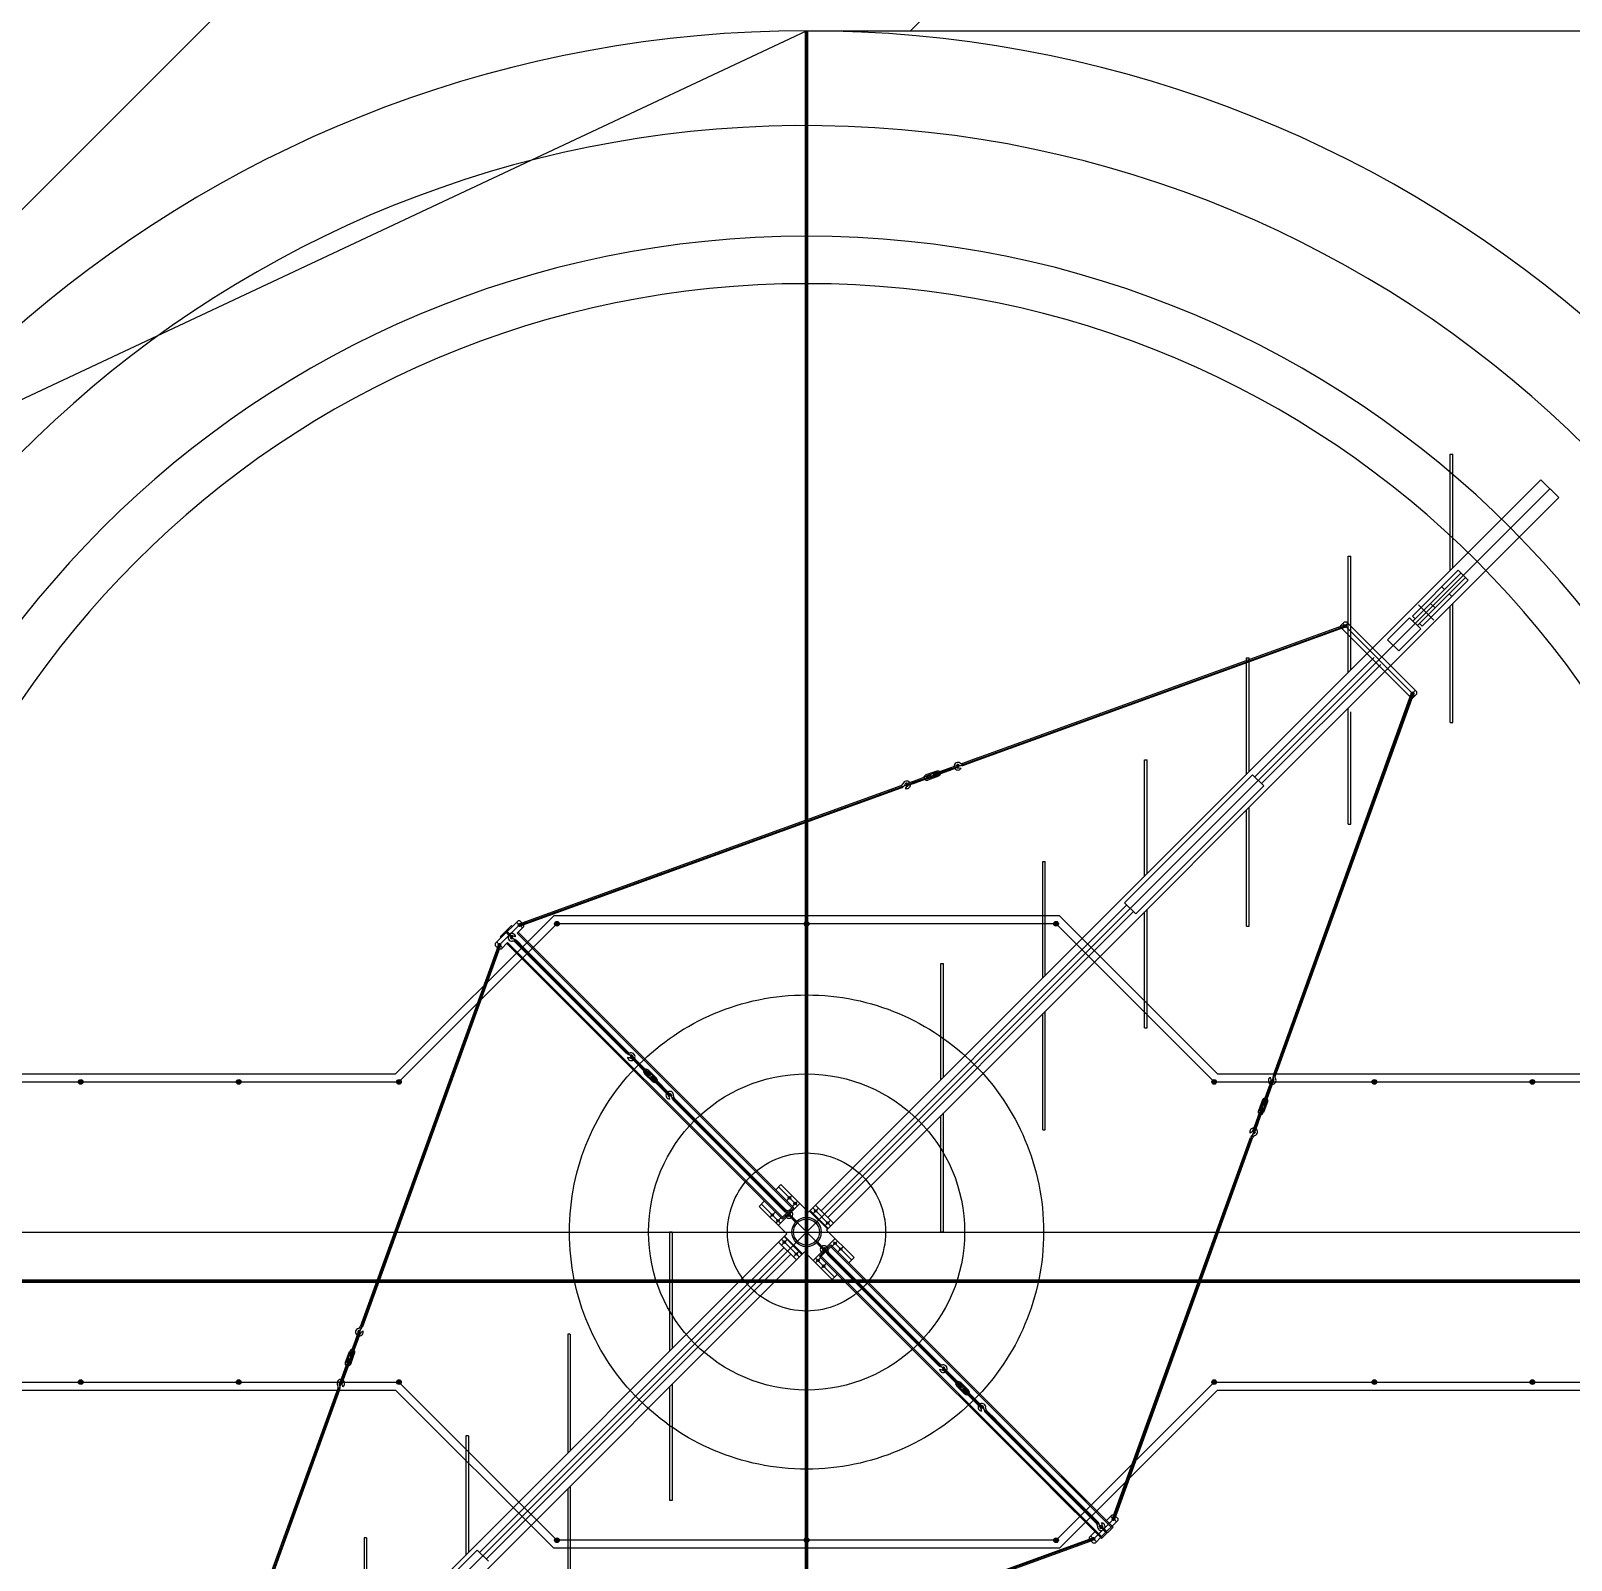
# Model space of a CAD drawing. Extents: x 93518 to 937116, y -359949 to 58022.
# Drawn here: x 691755.8 to 691996.7, y -114760.7 to -114521.6 of the extents above; entities that cross this region are included whole.
import ezdxf

# ---------------------------------------------------------------- set-up
doc = ezdxf.new("R2010")
doc.units = 0
doc.header["$LTSCALE"] = 1000
doc.header["$MEASUREMENT"] = 0
doc.linetypes.add('CENTER', pattern=[50.8, 31.75, -6.35, 6.35, -6.35])
doc.linetypes.add('DASHED', pattern=[0.75, 0.5, -0.25])
doc.layers.get('0').update_dxf_attribs({"color": 8, "linetype": 'CONTINUOUS'})
doc.layers.add('Z-本期建构筑物', color=8, linetype='CONTINUOUS')
doc.styles.add('HZ', font='geditxt.shx', dxfattribs={"width": 0.8, "bigfont": 'dxt.shx'})

# ---------------------------------------------------------------- blocks, each defined once
blk = doc.blocks.new('wq')
h = blk.add_hatch(color=8)
h.paths.add_polyline_path([(3761.9888, 1749.1232), (3761.9888, 1749.1306), (3761.9814, 1749.1306, 0.414214)], flags=17)
h.paths.add_polyline_path([(3761.9958, 1749.1332, 0.000715), (3761.9824, 1749.1344, 0.135536), (3761.9814, 1749.1306), (3761.9888, 1749.1306), (3761.9888, 1749.1232, 0.523808)])
h.paths.add_polyline_path([(3761.9958, 1749.1332, 0.312502), (3761.9888, 1749.138, 0.263864), (3761.9824, 1749.1344, -0.000715)])
h = blk.add_hatch(color=8)
h.paths.add_polyline_path([(3762.7785, 1749.1232), (3762.7785, 1749.1306), (3762.771, 1749.1306, 0.414214)], flags=17)
h.paths.add_polyline_path([(3762.7854, 1749.1332, 0.000715), (3762.7721, 1749.1344, 0.135536), (3762.771, 1749.1306), (3762.7785, 1749.1306), (3762.7785, 1749.1232, 0.523808)])
h.paths.add_polyline_path([(3762.7854, 1749.1332, 0.312502), (3762.7785, 1749.138, 0.263864), (3762.7721, 1749.1344, -0.000715)])
h = blk.add_hatch(color=8)
h.paths.add_polyline_path([(3763.5681, 1749.1232), (3763.5681, 1749.1306), (3763.5607, 1749.1306, 0.414214)], flags=17)
h.paths.add_polyline_path([(3763.575, 1749.1332, 0.000715), (3763.5617, 1749.1344, 0.135536), (3763.5607, 1749.1306), (3763.5681, 1749.1306), (3763.5681, 1749.1232, 0.523808)])
h.paths.add_polyline_path([(3763.575, 1749.1332, 0.312502), (3763.5681, 1749.138, 0.263864), (3763.5617, 1749.1344, -0.000715)])
h = blk.add_hatch(color=8)
h.paths.add_polyline_path([(3760.482, 1748.638), (3760.482, 1748.6306), (3760.4746, 1748.6306, -0.414214)], flags=17)
h.paths.add_polyline_path([(3760.4889, 1748.628, -0.000715), (3760.4756, 1748.6268, -0.135536), (3760.4746, 1748.6306), (3760.482, 1748.6306), (3760.482, 1748.638, -0.523808)])
h.paths.add_polyline_path([(3760.4889, 1748.628, -0.312502), (3760.482, 1748.6232, -0.263864), (3760.4756, 1748.6268, 0.000715)])
h = blk.add_hatch(color=8)
h.paths.add_polyline_path([(3760.482, 1748.638), (3760.482, 1748.6306), (3760.4746, 1748.6306, -0.414214)], flags=17)
h.paths.add_polyline_path([(3760.4889, 1748.628, -0.000715), (3760.4756, 1748.6268, -0.135536), (3760.4746, 1748.6306), (3760.482, 1748.6306), (3760.482, 1748.638, -0.523808)])
h.paths.add_polyline_path([(3760.4889, 1748.628, -0.312502), (3760.482, 1748.6232, -0.263864), (3760.4756, 1748.6268, 0.000715)])
h = blk.add_hatch(color=8)
h.paths.add_polyline_path([(3760.982, 1748.638), (3760.982, 1748.6306), (3760.9746, 1748.6306, -0.414214)], flags=17)
h.paths.add_polyline_path([(3760.9889, 1748.628, -0.000715), (3760.9756, 1748.6268, -0.135536), (3760.9746, 1748.6306), (3760.982, 1748.6306), (3760.982, 1748.638, -0.523808)])
h.paths.add_polyline_path([(3760.9889, 1748.628, -0.312502), (3760.982, 1748.6232, -0.263864), (3760.9756, 1748.6268, 0.000715)])
h = blk.add_hatch(color=8)
h.paths.add_polyline_path([(3761.4888, 1748.6232), (3761.4888, 1748.6306), (3761.4814, 1748.6306, 0.414214)], flags=17)
h.paths.add_polyline_path([(3761.4958, 1748.6332, 0.000715), (3761.4824, 1748.6344, 0.135536), (3761.4814, 1748.6306), (3761.4888, 1748.6306), (3761.4888, 1748.6232, 0.523808)])
h.paths.add_polyline_path([(3761.4958, 1748.6332, 0.312502), (3761.4888, 1748.638, 0.263864), (3761.4824, 1748.6344, -0.000715)])
h = blk.add_hatch(color=8)
h.paths.add_polyline_path([(3764.0681, 1748.6232), (3764.0681, 1748.6306), (3764.0755, 1748.6306, -0.414214)], flags=17)
h.paths.add_polyline_path([(3764.0612, 1748.6332, -0.000715), (3764.0745, 1748.6344, -0.135536), (3764.0755, 1748.6306), (3764.0681, 1748.6306), (3764.0681, 1748.6232, -0.523808)])
h.paths.add_polyline_path([(3764.0612, 1748.6332, -0.312502), (3764.0681, 1748.638, -0.263864), (3764.0745, 1748.6344, 0.000715)])
h = blk.add_hatch(color=8)
h.paths.add_polyline_path([(3764.5749, 1748.638), (3764.5749, 1748.6306), (3764.5823, 1748.6306, 0.414214)], flags=17)
h.paths.add_polyline_path([(3764.568, 1748.628, 0.000715), (3764.5813, 1748.6268, 0.135536), (3764.5823, 1748.6306), (3764.5749, 1748.6306), (3764.5749, 1748.638, 0.523808)])
h.paths.add_polyline_path([(3764.568, 1748.628, 0.312502), (3764.5749, 1748.6232, 0.263864), (3764.5813, 1748.6268, -0.000715)])
h = blk.add_hatch(color=8)
h.paths.add_polyline_path([(3765.0749, 1748.638), (3765.0749, 1748.6306), (3765.0823, 1748.6306, 0.414214)], flags=17)
h.paths.add_polyline_path([(3765.068, 1748.628, 0.000715), (3765.0813, 1748.6268, 0.135536), (3765.0823, 1748.6306), (3765.0749, 1748.6306), (3765.0749, 1748.638, 0.523808)])
h.paths.add_polyline_path([(3765.068, 1748.628, 0.312502), (3765.0749, 1748.6232, 0.263864), (3765.0813, 1748.6268, -0.000715)])
h = blk.add_hatch(color=8)
h.paths.add_polyline_path([(3765.0749, 1748.638), (3765.0749, 1748.6306), (3765.0823, 1748.6306, 0.414214)], flags=17)
h.paths.add_polyline_path([(3765.068, 1748.628, 0.000715), (3765.0813, 1748.6268, 0.135536), (3765.0823, 1748.6306), (3765.0749, 1748.6306), (3765.0749, 1748.638, 0.523808)])
h.paths.add_polyline_path([(3765.068, 1748.628, 0.312502), (3765.0749, 1748.6232, 0.263864), (3765.0813, 1748.6268, -0.000715)])
h = blk.add_hatch(color=8)
h.paths.add_polyline_path([(3760.482, 1747.688), (3760.482, 1747.6806), (3760.4746, 1747.6806, -0.414214)], flags=17)
h.paths.add_polyline_path([(3760.4889, 1747.678, -0.000715), (3760.4756, 1747.6768, -0.135536), (3760.4746, 1747.6806), (3760.482, 1747.6806), (3760.482, 1747.688, -0.523808)])
h.paths.add_polyline_path([(3760.4889, 1747.678, -0.312502), (3760.482, 1747.6732, -0.263864), (3760.4756, 1747.6768, 0.000715)])
h = blk.add_hatch(color=8)
h.paths.add_polyline_path([(3760.482, 1747.688), (3760.482, 1747.6806), (3760.4746, 1747.6806, -0.414214)], flags=17)
h.paths.add_polyline_path([(3760.4889, 1747.678, -0.000715), (3760.4756, 1747.6768, -0.135536), (3760.4746, 1747.6806), (3760.482, 1747.6806), (3760.482, 1747.688, -0.523808)])
h.paths.add_polyline_path([(3760.4889, 1747.678, -0.312502), (3760.482, 1747.6732, -0.263864), (3760.4756, 1747.6768, 0.000715)])
h = blk.add_hatch(color=8)
h.paths.add_polyline_path([(3760.982, 1747.688), (3760.982, 1747.6806), (3760.9746, 1747.6806, -0.414214)], flags=17)
h.paths.add_polyline_path([(3760.9889, 1747.678, -0.000715), (3760.9756, 1747.6768, -0.135536), (3760.9746, 1747.6806), (3760.982, 1747.6806), (3760.982, 1747.688, -0.523808)])
h.paths.add_polyline_path([(3760.9889, 1747.678, -0.312502), (3760.982, 1747.6732, -0.263864), (3760.9756, 1747.6768, 0.000715)])
h = blk.add_hatch(color=8)
h.paths.add_polyline_path([(3761.4888, 1747.688), (3761.4888, 1747.6806), (3761.4814, 1747.6806, -0.414214)], flags=17)
h.paths.add_polyline_path([(3761.4958, 1747.678, -0.000715), (3761.4824, 1747.6768, -0.135536), (3761.4814, 1747.6806), (3761.4888, 1747.6806), (3761.4888, 1747.688, -0.523808)])
h.paths.add_polyline_path([(3761.4958, 1747.678, -0.312502), (3761.4888, 1747.6732, -0.263864), (3761.4824, 1747.6768, 0.000715)])
h = blk.add_hatch(color=8)
h.paths.add_polyline_path([(3764.0681, 1747.688), (3764.0681, 1747.6806), (3764.0755, 1747.6806, 0.414214)], flags=17)
h.paths.add_polyline_path([(3764.0612, 1747.678, 0.000715), (3764.0745, 1747.6768, 0.135536), (3764.0755, 1747.6806), (3764.0681, 1747.6806), (3764.0681, 1747.688, 0.523808)])
h.paths.add_polyline_path([(3764.0612, 1747.678, 0.312502), (3764.0681, 1747.6732, 0.263864), (3764.0745, 1747.6768, -0.000715)])
h = blk.add_hatch(color=8)
h.paths.add_polyline_path([(3764.5749, 1747.688), (3764.5749, 1747.6806), (3764.5823, 1747.6806, 0.414214)], flags=17)
h.paths.add_polyline_path([(3764.568, 1747.678, 0.000715), (3764.5813, 1747.6768, 0.135536), (3764.5823, 1747.6806), (3764.5749, 1747.6806), (3764.5749, 1747.688, 0.523808)])
h.paths.add_polyline_path([(3764.568, 1747.678, 0.312502), (3764.5749, 1747.6732, 0.263864), (3764.5813, 1747.6768, -0.000715)])
h = blk.add_hatch(color=8)
h.paths.add_polyline_path([(3765.0749, 1747.688), (3765.0749, 1747.6806), (3765.0823, 1747.6806, 0.414214)], flags=17)
h.paths.add_polyline_path([(3765.068, 1747.678, 0.000715), (3765.0813, 1747.6768, 0.135536), (3765.0823, 1747.6806), (3765.0749, 1747.6806), (3765.0749, 1747.688, 0.523808)])
h.paths.add_polyline_path([(3765.068, 1747.678, 0.312502), (3765.0749, 1747.6732, 0.263864), (3765.0813, 1747.6768, -0.000715)])
h = blk.add_hatch(color=8)
h.paths.add_polyline_path([(3765.0749, 1747.688), (3765.0749, 1747.6806), (3765.0823, 1747.6806, 0.414214)], flags=17)
h.paths.add_polyline_path([(3765.068, 1747.678, 0.000715), (3765.0813, 1747.6768, 0.135536), (3765.0823, 1747.6806), (3765.0749, 1747.6806), (3765.0749, 1747.688, 0.523808)])
h.paths.add_polyline_path([(3765.068, 1747.678, 0.312502), (3765.0749, 1747.6732, 0.263864), (3765.0813, 1747.6768, -0.000715)])
h = blk.add_hatch(color=8)
h.paths.add_polyline_path([(3761.9888, 1747.1732), (3761.9888, 1747.1806), (3761.9814, 1747.1806, 0.414214)], flags=17)
h.paths.add_polyline_path([(3761.9958, 1747.1832, 0.000715), (3761.9824, 1747.1844, 0.135536), (3761.9814, 1747.1806), (3761.9888, 1747.1806), (3761.9888, 1747.1732, 0.523808)])
h.paths.add_polyline_path([(3761.9958, 1747.1832, 0.312502), (3761.9888, 1747.188, 0.263864), (3761.9824, 1747.1844, -0.000715)])
h = blk.add_hatch(color=8)
h.paths.add_polyline_path([(3762.7785, 1747.1732), (3762.7785, 1747.1806), (3762.771, 1747.1806, 0.414214)], flags=17)
h.paths.add_polyline_path([(3762.7854, 1747.1832, 0.000715), (3762.7721, 1747.1844, 0.135536), (3762.771, 1747.1806), (3762.7785, 1747.1806), (3762.7785, 1747.1732, 0.523808)])
h.paths.add_polyline_path([(3762.7854, 1747.1832, 0.312502), (3762.7785, 1747.188, 0.263864), (3762.7721, 1747.1844, -0.000715)])
h = blk.add_hatch(color=8)
h.paths.add_polyline_path([(3763.5681, 1747.1732), (3763.5681, 1747.1806), (3763.5607, 1747.1806, 0.414214)], flags=17)
h.paths.add_polyline_path([(3763.575, 1747.1832, 0.000715), (3763.5617, 1747.1844, 0.135536), (3763.5607, 1747.1806), (3763.5681, 1747.1806), (3763.5681, 1747.1732, 0.523808)])
h.paths.add_polyline_path([(3763.575, 1747.1832, 0.312502), (3763.5681, 1747.188, 0.263864), (3763.5617, 1747.1844, -0.000715)])
at = {"color": 8}
for p, q in [((3763.1069, 1751.9556), (3770.7785, 1759.6271)), ((3759.4063, 1750.5), (3765.5422, 1756.636)), ((3759.68, 1750.5), (3762.7785, 1751.9556)), ((3762.7785, 1751.9556), (3770.7785, 1751.9556)), ((3764.8147, 1750.6161), (3764.8227, 1750.6161)), ((3764.8147, 1750.2484), (3764.8147, 1750.6161)), ((3764.8227, 1750.2564), (3764.8227, 1750.6161)), ((3762.7847, 1748.2184), (3765.1015, 1750.5353)), ((3765.1581, 1750.4787), (3765.1015, 1750.5353)), ((3765.1015, 1750.5353), (3765.1581, 1750.4787)), ((3762.8413, 1748.1619), (3765.1581, 1750.4787)), ((3764.4925, 1749.9262), (3764.4925, 1750.2939)), ((3764.4925, 1750.2939), (3764.5005, 1750.2939)), ((3764.5005, 1749.9342), (3764.5005, 1750.2939)), ((3764.8405, 1750.2488), (3764.6951, 1750.1034)), ((3764.849, 1750.2403), (3764.6968, 1750.0881)), ((3764.8631, 1750.2262), (3764.7109, 1750.074)), ((3764.8716, 1750.2177), (3764.7262, 1750.0722)), ((3764.8405, 1750.2488), (3764.8716, 1750.2177)), ((3764.7888, 1750.1971), (3764.7973, 1750.1886)), ((3764.8199, 1750.166), (3764.8115, 1750.1745)), ((3764.7146, 1750.1393), (3764.7627, 1750.0913)), ((3764.7529, 1750.1442), (3764.767, 1750.1301)), ((3764.8147, 1749.7676), (3764.8147, 1750.1353)), ((3764.8227, 1749.7676), (3764.8227, 1750.1433)), ((3764.4626, 1750.0689), (3763.2721, 1749.638)), ((3764.4812, 1750.0758), (3764.4626, 1750.0689)), ((3764.4626, 1750.0689), (3764.4647, 1750.0625)), ((3764.4835, 1750.0694), (3764.4647, 1750.0625)), ((3764.4688, 1750.0741), (3764.4808, 1750.0861)), ((3764.4688, 1750.0681), (3764.4688, 1750.0741)), ((3764.4688, 1750.0681), (3764.4898, 1750.0471)), ((3764.4808, 1750.0861), (3764.4868, 1750.0861)), ((3764.4868, 1750.0861), (3764.5078, 1750.0651)), ((3764.5078, 1750.0651), (3764.6879, 1749.885)), ((3764.6862, 1750.0987), (3764.6167, 1750.0292)), ((3764.6862, 1750.0987), (3764.7215, 1750.0634)), ((3764.6951, 1750.1034), (3764.7036, 1750.0949)), ((3764.7177, 1750.0807), (3764.7262, 1750.0722)), ((3764.4647, 1750.0625), (3763.2771, 1749.6325)), ((3764.4897, 1750.047), (3764.6698, 1749.8669)), ((3764.6167, 1750.0292), (3764.652, 1749.9938)), ((3764.7215, 1750.0634), (3764.652, 1749.9938)), ((3764.1703, 1749.9717), (3764.1783, 1749.9717)), ((3764.1703, 1749.604), (3764.1703, 1749.9717)), ((3764.1783, 1749.612), (3764.1783, 1749.9717)), ((3764.5743, 1749.9727), (3764.1969, 1749.5953)), ((3764.5721, 1750.0007), (3764.5691, 1750.0037)), ((3764.5935, 1749.9794), (3764.5725, 1750.0004)), ((3764.5955, 1749.9514), (3764.2181, 1749.5741)), ((3764.7089, 1749.864), (3764.6879, 1749.885)), ((3764.6853, 1749.8419), (3764.2554, 1748.6542)), ((3764.6919, 1749.8397), (3764.2712, 1748.678)), ((3764.6909, 1749.8459), (3764.6699, 1749.867)), ((3764.6922, 1749.8606), (3764.6852, 1749.8419)), ((3764.6919, 1749.8397), (3764.6853, 1749.8419)), ((3764.6909, 1749.8459), (3764.6969, 1749.8459)), ((3764.6986, 1749.8583), (3764.6919, 1749.8397)), ((3764.6969, 1749.8459), (3764.7089, 1749.8579)), ((3764.7089, 1749.8579), (3764.7089, 1749.864)), ((3764.4925, 1749.4454), (3764.4925, 1749.8131)), ((3764.5005, 1749.4454), (3764.5005, 1749.8015)), ((3764.8147, 1749.7676), (3764.8227, 1749.7676)), ((3763.2545, 1749.6316), (3763.199, 1749.6115)), ((3763.2568, 1749.6252), (3763.2013, 1749.6051)), ((3763.2567, 1749.6252), (3763.2545, 1749.6316)), ((3763.2612, 1749.6307), (3763.2612, 1749.6307)), ((3763.3008, 1749.6484), (3763.2721, 1749.638)), ((3763.3233, 1749.6493), (3763.2771, 1749.6325)), ((3763.3031, 1749.642), (3763.2771, 1749.6325)), ((3763.3204, 1749.6555), (3763.3008, 1749.6484)), ((3763.8481, 1749.2818), (3763.8481, 1749.6495)), ((3763.8481, 1749.6495), (3763.8561, 1749.6495)), ((3763.8561, 1749.2898), (3763.8561, 1749.6495)), ((3763.0957, 1749.5741), (3763.12, 1749.5829)), ((3763.098, 1749.5677), (3763.1224, 1749.5765)), ((3763.1144, 1749.5809), (3763.1511, 1749.5942)), ((3763.1167, 1749.5745), (3763.1144, 1749.5809)), ((3763.1167, 1749.5745), (3763.1534, 1749.5878)), ((3763.1502, 1749.5966), (3763.1561, 1749.6014)), ((3763.1502, 1749.5966), (3763.1561, 1749.6014)), ((3763.1543, 1749.5854), (3763.1502, 1749.5966)), ((3763.1543, 1749.5854), (3763.1502, 1749.5966)), ((3763.1509, 1749.5951), (3763.1578, 1749.5973)), ((3763.1534, 1749.5878), (3763.1602, 1749.5902)), ((3763.1543, 1749.5854), (3763.1619, 1749.5854)), ((3763.1543, 1749.5854), (3763.1619, 1749.5854)), ((3763.1906, 1749.6139), (3763.1561, 1749.6014)), ((3763.1918, 1749.6105), (3763.1573, 1749.598)), ((3763.1607, 1749.5888), (3763.1573, 1749.598)), ((3763.1607, 1749.5888), (3763.1573, 1749.598)), ((3763.1578, 1749.5966), (3763.1695, 1749.6008)), ((3763.1602, 1749.5902), (3763.1718, 1749.5944)), ((3763.1951, 1749.6013), (3763.1607, 1749.5888)), ((3763.1963, 1749.5979), (3763.1619, 1749.5854)), ((3763.1706, 1749.6005), (3763.1695, 1749.6011)), ((3763.1718, 1749.5944), (3763.1695, 1749.6008)), ((3763.1723, 1749.5955), (3763.1706, 1749.6003)), ((3763.1718, 1749.5944), (3763.1723, 1749.5955)), ((3763.1801, 1749.6038), (3763.1807, 1749.6049)), ((3763.1819, 1749.599), (3763.1801, 1749.6038)), ((3763.1923, 1749.6091), (3763.1807, 1749.6049)), ((3763.183, 1749.5985), (3763.1807, 1749.6049)), ((3763.1809, 1749.6043), (3763.236, 1749.6242)), ((3763.183, 1749.5985), (3763.1819, 1749.599)), ((3763.1828, 1749.5991), (3763.2378, 1749.619)), ((3763.1946, 1749.6027), (3763.183, 1749.5985)), ((3763.1982, 1749.6139), (3763.1906, 1749.6139)), ((3763.1951, 1749.6013), (3763.1918, 1749.6105)), ((3763.1994, 1749.6107), (3763.1926, 1749.6085)), ((3763.2013, 1749.6051), (3763.1946, 1749.6027)), ((3763.2022, 1749.6027), (3763.1963, 1749.5979)), ((3763.2022, 1749.6027), (3763.1982, 1749.6139)), ((3763.2378, 1749.619), (3763.236, 1749.6242)), ((3764.1898, 1749.6023), (3763.7848, 1749.1973)), ((3764.2252, 1749.567), (3764.1898, 1749.6023)), ((3761.8786, 1749.1335), (3763.0781, 1749.5677)), ((3761.8901, 1749.1305), (3763.0777, 1749.5604)), ((3763.0377, 1749.5531), (3763.0781, 1749.5677)), ((3763.0399, 1749.5467), (3763.0777, 1749.5604)), ((3763.09, 1749.5721), (3763.09, 1749.5721)), ((3763.0957, 1749.5741), (3763.098, 1749.5677)), ((3764.2252, 1749.567), (3763.8201, 1749.162)), ((3764.1703, 1749.1232), (3764.1703, 1749.4909)), ((3764.1783, 1749.1232), (3764.1783, 1749.4989)), ((3764.4925, 1749.4454), (3764.5005, 1749.4454)), ((3763.5259, 1748.9596), (3763.5259, 1749.3273)), ((3763.5259, 1749.3273), (3763.5339, 1749.3273)), ((3763.5339, 1748.9676), (3763.5339, 1749.3273)), ((3763.7919, 1749.1902), (3762.8246, 1748.223)), ((3763.8201, 1749.162), (3763.7848, 1749.1973)), ((3761.9785, 1749.1556), (3761.4785, 1748.6556)), ((3761.8658, 1749.1403), (3761.8148, 1749.0893)), ((3761.8718, 1749.1403), (3761.8658, 1749.1403)), ((3761.8839, 1749.1283), (3761.8718, 1749.1403)), ((3763.5785, 1749.1556), (3761.9785, 1749.1556)), ((3763.8131, 1749.169), (3762.8458, 1748.2018)), ((3763.5785, 1749.1556), (3764.0785, 1748.6556)), ((3763.8481, 1748.801), (3763.8481, 1749.1687)), ((3763.8561, 1748.801), (3763.8561, 1749.1767)), ((3761.9888, 1749.1306), (3761.4888, 1748.6306)), ((3761.8148, 1749.0893), (3761.7938, 1749.0682)), ((3761.8448, 1749.1253), (3761.8088, 1749.0893)), ((3761.8448, 1749.1253), (3761.8088, 1749.0893)), ((3761.8118, 1749.0862), (3761.8088, 1749.0893)), ((3761.8313, 1749.1058), (3761.8283, 1749.1028)), ((3761.8283, 1749.1028), (3761.8463, 1749.0847)), ((3761.8313, 1749.1058), (3761.8493, 1749.0878)), ((3761.8343, 1749.1028), (3761.8313, 1749.0998)), ((3761.8463, 1749.0908), (3761.8433, 1749.0878)), ((3761.8478, 1749.1223), (3761.8448, 1749.1253)), ((3761.8839, 1749.1223), (3761.8628, 1749.1013)), ((3762.7319, 1748.2322), (3761.8628, 1749.1013)), ((3762.7349, 1748.2352), (3761.8658, 1749.1043)), ((3761.8692, 1749.13), (3761.8786, 1749.1335)), ((3761.889, 1749.1336), (3761.8703, 1749.1268)), ((3761.8715, 1749.1236), (3761.8901, 1749.1305)), ((3761.8839, 1749.1223), (3761.8839, 1749.1283)), ((3761.8901, 1749.1305), (3761.8879, 1749.1368)), ((3763.5681, 1749.1306), (3761.9888, 1749.1306)), ((3763.5681, 1749.1306), (3764.0681, 1748.6306)), ((3764.1703, 1749.1232), (3764.1783, 1749.1232)), ((3761.7973, 1749.0462), (3761.3663, 1747.856)), ((3761.8037, 1749.0439), (3761.3734, 1747.8557)), ((3761.7938, 1749.0682), (3761.7938, 1749.0622)), ((3761.8058, 1749.0502), (3761.7938, 1749.0622)), ((3761.8041, 1749.0649), (3761.7973, 1749.0462)), ((3761.8037, 1749.0439), (3761.7973, 1749.0462)), ((3761.8105, 1749.0626), (3761.8037, 1749.0439)), ((3761.8118, 1749.0502), (3761.8058, 1749.0502)), ((3761.8328, 1749.0712), (3761.8118, 1749.0502)), ((3762.6989, 1748.1992), (3761.8298, 1749.0682)), ((3762.7019, 1748.2022), (3761.8328, 1749.0712)), ((3761.8493, 1749.0878), (3761.8463, 1749.0847)), ((3761.8556, 1749.0737), (3761.8782, 1749.0511)), ((3761.8624, 1749.0765), (3761.883, 1749.0559)), ((3761.8782, 1749.0511), (3762.2074, 1748.7218)), ((3761.883, 1749.0559), (3762.2142, 1748.7246)), ((3763.2037, 1748.6374), (3763.2037, 1749.0051)), ((3763.2037, 1749.0051), (3763.2117, 1749.0051)), ((3763.2117, 1748.6454), (3763.2117, 1749.0051)), ((3763.5259, 1748.4788), (3763.5259, 1748.8465)), ((3763.5339, 1748.4788), (3763.5339, 1748.8545)), ((3763.8481, 1748.801), (3763.8561, 1748.801)), ((3762.179, 1748.7503), (3762.2074, 1748.7218)), ((3762.2275, 1748.7114), (3762.2226, 1748.7067)), ((3762.2227, 1748.7066), (3762.241, 1748.6883)), ((3762.2275, 1748.7114), (3762.2458, 1748.6931)), ((3758.9785, 1748.6556), (3761.4785, 1748.6556)), ((3762.2368, 1748.6925), (3762.2416, 1748.6973)), ((3762.2368, 1748.6925), (3762.2644, 1748.6649)), ((3762.2416, 1748.6973), (3762.2742, 1748.6646)), ((3762.2626, 1748.6631), (3762.271, 1748.6715)), ((3762.2626, 1748.6631), (3762.271, 1748.6715)), ((3762.2626, 1748.6631), (3762.2658, 1748.6562)), ((3762.2626, 1748.6631), (3762.2658, 1748.6562)), ((3762.2644, 1748.6649), (3762.2694, 1748.6598)), ((3762.2917, 1748.6303), (3762.2658, 1748.6562)), ((3762.2684, 1748.6588), (3762.2753, 1748.6657)), ((3762.2684, 1748.6588), (3762.2753, 1748.6657)), ((3762.2943, 1748.6329), (3762.2684, 1748.6588)), ((3762.2694, 1748.6598), (3762.2782, 1748.6511)), ((3762.271, 1748.6715), (3762.2778, 1748.6683)), ((3762.271, 1748.6715), (3762.2778, 1748.6683)), ((3762.2742, 1748.6646), (3762.283, 1748.6559)), ((3762.3012, 1748.6398), (3762.2753, 1748.6657)), ((3762.3037, 1748.6423), (3762.2778, 1748.6683)), ((3762.2782, 1748.6511), (3762.283, 1748.6559)), ((3762.2782, 1748.6511), (3762.2794, 1748.6511)), ((3762.2794, 1748.6511), (3762.283, 1748.6547)), ((3762.283, 1748.6547), (3762.283, 1748.6559)), ((3764.0785, 1748.6556), (3767.3785, 1748.6556)), ((3764.2648, 1748.6803), (3764.2554, 1748.6542)), ((3764.2712, 1748.678), (3764.2608, 1748.6492)), ((3758.996, 1748.6306), (3761.4888, 1748.6306)), ((3762.2866, 1748.6439), (3762.2902, 1748.6475)), ((3762.2866, 1748.6427), (3762.2914, 1748.6475)), ((3762.2866, 1748.6427), (3762.2866, 1748.6439)), ((3762.2953, 1748.6339), (3762.2866, 1748.6427)), ((3762.287, 1748.6431), (3762.3284, 1748.6018)), ((3762.2902, 1748.6475), (3762.2914, 1748.6475)), ((3762.2909, 1748.647), (3762.3324, 1748.6056)), ((3762.3001, 1748.6387), (3762.2914, 1748.6475)), ((3762.2986, 1748.6271), (3762.2917, 1748.6303)), ((3762.2943, 1748.6329), (3762.3012, 1748.6398)), ((3762.3004, 1748.6289), (3762.2953, 1748.6339)), ((3762.2986, 1748.6271), (3762.307, 1748.6355)), ((3762.3469, 1748.592), (3762.3001, 1748.6387)), ((3762.3421, 1748.5872), (3762.3004, 1748.6289)), ((3762.307, 1748.6355), (3762.3037, 1748.6423)), ((3762.3284, 1748.6018), (3762.3324, 1748.6056)), ((3764.0681, 1748.6306), (3767.3535, 1748.6306)), ((3764.2219, 1748.5599), (3764.2419, 1748.615)), ((3764.2271, 1748.558), (3764.247, 1748.6131)), ((3764.248, 1748.6339), (3764.228, 1748.5785)), ((3764.2544, 1748.6316), (3764.2344, 1748.5762)), ((3764.2419, 1748.615), (3764.247, 1748.6131)), ((3764.248, 1748.6339), (3764.2545, 1748.6318)), ((3764.2535, 1748.6384), (3764.2535, 1748.6384)), ((3762.3421, 1748.5872), (3762.347, 1748.5919)), ((3762.3489, 1748.5855), (3762.3489, 1748.5855)), ((3762.686, 1748.2432), (3762.3573, 1748.5719)), ((3762.3769, 1748.5523), (3762.3573, 1748.5719)), ((3762.3921, 1748.5371), (3762.3573, 1748.5719)), ((3762.6908, 1748.248), (3762.3601, 1748.5788)), ((3762.3817, 1748.5571), (3762.3601, 1748.5788)), ((3764.2207, 1748.5735), (3764.2083, 1748.5391)), ((3764.2241, 1748.5723), (3764.2117, 1748.5378)), ((3764.2256, 1748.5794), (3764.2207, 1748.5735)), ((3764.2333, 1748.569), (3764.2209, 1748.5345)), ((3764.2255, 1748.5718), (3764.2213, 1748.5601)), ((3764.2213, 1748.5601), (3764.2218, 1748.5591)), ((3764.2213, 1748.5601), (3764.2277, 1748.5578)), ((3764.2218, 1748.5591), (3764.2266, 1748.5573)), ((3764.2241, 1748.5723), (3764.2333, 1748.569)), ((3764.2367, 1748.5677), (3764.2242, 1748.5333)), ((3764.228, 1748.5785), (3764.2255, 1748.5718)), ((3764.2256, 1748.5794), (3764.2368, 1748.5753)), ((3764.2266, 1748.5573), (3764.2277, 1748.5578)), ((3764.2319, 1748.5695), (3764.2277, 1748.5578)), ((3764.2336, 1748.5766), (3764.2314, 1748.5698)), ((3764.2368, 1748.5753), (3764.2367, 1748.5677)), ((3763.2037, 1748.1566), (3763.2037, 1748.5243)), ((3763.2117, 1748.1566), (3763.2117, 1748.5323)), ((3764.1973, 1748.4939), (3764.2106, 1748.5306)), ((3764.2037, 1748.4916), (3764.217, 1748.5283)), ((3764.2082, 1748.5315), (3764.2083, 1748.5391)), ((3764.2082, 1748.5315), (3764.2083, 1748.5391)), ((3764.2082, 1748.5315), (3764.2194, 1748.5274)), ((3764.2082, 1748.5315), (3764.2194, 1748.5274)), ((3764.2106, 1748.5306), (3764.2131, 1748.5373)), ((3764.2117, 1748.5378), (3764.2209, 1748.5345)), ((3764.2117, 1748.5378), (3764.2209, 1748.5345)), ((3764.2131, 1748.5373), (3764.2173, 1748.549)), ((3764.2173, 1748.549), (3764.2184, 1748.5495)), ((3764.2173, 1748.549), (3764.2237, 1748.5467)), ((3764.2179, 1748.5281), (3764.2201, 1748.5349)), ((3764.2184, 1748.5495), (3764.2232, 1748.5477)), ((3764.2194, 1748.5274), (3764.2242, 1748.5333)), ((3764.2194, 1748.5274), (3764.2242, 1748.5333)), ((3764.2195, 1748.535), (3764.2237, 1748.5467)), ((3764.2232, 1748.5477), (3764.2237, 1748.5467)), ((3763.5259, 1748.4788), (3763.5339, 1748.4788)), ((3763.7597, 1747.265), (3764.1906, 1748.4552)), ((3764.197, 1748.4729), (3764.1905, 1748.475)), ((3764.1906, 1748.4752), (3764.1994, 1748.4995)), ((3764.1949, 1748.4672), (3764.1949, 1748.4672)), ((3764.1969, 1748.4728), (3764.2058, 1748.4972)), ((3764.1973, 1748.4939), (3764.2037, 1748.4916)), ((3763.7532, 1747.2674), (3764.1832, 1748.4549)), ((3762.6974, 1748.3057), (3762.6809, 1748.2892)), ((3762.7847, 1748.2184), (3762.6974, 1748.3057)), ((3762.6449, 1748.2532), (3762.6283, 1748.2367)), ((3762.7156, 1748.1494), (3762.6283, 1748.2367)), ((3762.7066, 1748.2227), (3762.686, 1748.2432)), ((3762.7574, 1748.2457), (3762.6884, 1748.1766)), ((3762.7134, 1748.2255), (3762.6908, 1748.248)), ((3762.7349, 1748.2352), (3762.6989, 1748.1992)), ((3762.7379, 1748.2322), (3762.7019, 1748.1962)), ((3762.7199, 1748.2108), (3762.7229, 1748.2138)), ((3762.7229, 1748.2138), (3762.747, 1748.1898)), ((3762.7379, 1748.2322), (3762.7349, 1748.2352)), ((3762.788, 1748.2217), (3762.8446, 1748.1652)), ((3762.7898, 1748.2235), (3762.8464, 1748.167)), ((3762.8069, 1748.2406), (3762.8635, 1748.1841)), ((3762.8069, 1748.2406), (3762.8635, 1748.1841)), ((3762.7019, 1748.1962), (3762.6989, 1748.1992)), ((3762.7199, 1748.2108), (3762.744, 1748.1868)), ((3762.7229, 1748.2078), (3762.7259, 1748.2108)), ((3762.7274, 1748.2033), (3762.7304, 1748.2063)), ((3762.7274, 1748.2033), (3762.7304, 1748.2063)), ((3762.7156, 1748.1494), (3760.3988, 1745.8325)), ((3762.3452, 1748.1547), (3762.3452, 1747.779)), ((3762.3532, 1748.1547), (3762.3452, 1748.1547)), ((3762.3532, 1748.1547), (3762.3532, 1747.787)), ((3762.6901, 1748.1239), (3762.7467, 1748.0673)), ((3762.6901, 1748.1239), (3762.7467, 1748.0673)), ((3762.7072, 1748.141), (3762.7638, 1748.0844)), ((3762.709, 1748.1428), (3762.7656, 1748.0862)), ((3762.8685, 1748.1346), (3762.7995, 1748.0656)), ((3762.8337, 1748.0971), (3762.8096, 1748.1211)), ((3762.8367, 1748.1001), (3762.8126, 1748.1241)), ((3762.855, 1748.1151), (3762.819, 1748.0791)), ((3762.8413, 1748.1619), (3762.9286, 1748.0746)), ((3762.855, 1748.1151), (3762.858, 1748.1121)), ((3763.2037, 1748.1566), (3763.2117, 1748.1566)), ((3762.7722, 1748.0928), (3760.4554, 1745.776)), ((3761.7438, 1747.1422), (3762.7078, 1748.1062)), ((3761.7651, 1747.121), (3762.729, 1748.085)), ((3762.7722, 1748.0928), (3762.8595, 1748.0055)), ((3762.819, 1748.0791), (3762.822, 1748.0761)), ((3762.858, 1748.1121), (3762.822, 1748.0761)), ((3762.822, 1748.0761), (3763.6911, 1747.207)), ((3762.825, 1748.0791), (3763.6941, 1747.21)), ((3762.8262, 1748.1046), (3762.8292, 1748.1076)), ((3762.8262, 1748.1046), (3762.8292, 1748.1076)), ((3762.8307, 1748.1001), (3762.8337, 1748.1031)), ((3762.8337, 1748.0971), (3762.8367, 1748.1001)), ((3762.8455, 1748.0838), (3762.8661, 1748.0632)), ((3762.8483, 1748.0906), (3762.8709, 1748.068)), ((3762.855, 1748.1091), (3763.7241, 1747.24)), ((3762.858, 1748.1121), (3763.7271, 1747.243)), ((3762.8709, 1748.068), (3763.2016, 1747.7373)), ((3762.9286, 1748.0746), (3762.9121, 1748.0581)), ((3762.876, 1748.022), (3762.8595, 1748.0055)), ((3762.8661, 1748.0632), (3763.1948, 1747.7345)), ((3761.36, 1747.8384), (3761.3511, 1747.814)), ((3761.3664, 1747.8361), (3761.3575, 1747.8117)), ((3761.3604, 1747.8382), (3761.3599, 1747.8383)), ((3761.3604, 1747.8382), (3761.3664, 1747.8363)), ((3761.362, 1747.844), (3761.362, 1747.844)), ((3762.031, 1747.8325), (3762.023, 1747.8325)), ((3762.023, 1747.8325), (3762.023, 1747.4568)), ((3762.031, 1747.8325), (3762.031, 1747.4648)), ((3761.3202, 1747.7435), (3761.3327, 1747.778)), ((3761.3236, 1747.7423), (3761.336, 1747.7767)), ((3761.3375, 1747.7838), (3761.3327, 1747.778)), ((3761.3375, 1747.7838), (3761.3327, 1747.778)), ((3761.3328, 1747.739), (3761.3453, 1747.7734)), ((3761.3375, 1747.7762), (3761.3332, 1747.7646)), ((3761.3453, 1747.7734), (3761.336, 1747.7767)), ((3761.3453, 1747.7734), (3761.336, 1747.7767)), ((3761.339, 1747.7831), (3761.3368, 1747.7763)), ((3761.3487, 1747.7798), (3761.3375, 1747.7838)), ((3761.3487, 1747.7798), (3761.3375, 1747.7838)), ((3761.3438, 1747.7739), (3761.3396, 1747.7623)), ((3761.3532, 1747.8197), (3761.3399, 1747.783)), ((3761.3463, 1747.7807), (3761.3438, 1747.7739)), ((3761.3596, 1747.8174), (3761.3463, 1747.7807)), ((3761.3487, 1747.7798), (3761.3486, 1747.7722)), ((3761.3487, 1747.7798), (3761.3486, 1747.7722)), ((3761.3596, 1747.8174), (3761.3532, 1747.8197)), ((3761.3025, 1747.6796), (3761.3226, 1747.7351)), ((3761.3089, 1747.6773), (3761.3289, 1747.7327)), ((3761.3298, 1747.7532), (3761.3099, 1747.6981)), ((3761.335, 1747.7513), (3761.3151, 1747.6964)), ((3761.3202, 1747.7359), (3761.3202, 1747.7435)), ((3761.3313, 1747.7319), (3761.3202, 1747.7359)), ((3761.3234, 1747.7347), (3761.3256, 1747.7415)), ((3761.3328, 1747.739), (3761.3236, 1747.7423)), ((3761.325, 1747.7418), (3761.3292, 1747.7534)), ((3761.3289, 1747.7327), (3761.3314, 1747.7395)), ((3761.3303, 1747.7539), (3761.3292, 1747.7534)), ((3761.3356, 1747.7511), (3761.3292, 1747.7534)), ((3761.3351, 1747.7522), (3761.3303, 1747.7539)), ((3761.3313, 1747.7319), (3761.3362, 1747.7377)), ((3761.3314, 1747.7395), (3761.3356, 1747.7511)), ((3761.3336, 1747.7635), (3761.333, 1747.7646)), ((3761.3396, 1747.7623), (3761.3332, 1747.7646)), ((3761.3385, 1747.7618), (3761.3338, 1747.7635)), ((3761.3356, 1747.7511), (3761.3351, 1747.7522)), ((3761.3362, 1747.7377), (3761.3486, 1747.7722)), ((3761.3396, 1747.7623), (3761.3385, 1747.7618)), ((3763.16, 1747.7693), (3763.1948, 1747.7345)), ((3763.1752, 1747.7541), (3763.1948, 1747.7345)), ((3763.18, 1747.7589), (3763.2016, 1747.7373)), ((3763.2083, 1747.7261), (3763.2083, 1747.7261)), ((3763.2101, 1747.7192), (3763.2147, 1747.7242)), ((3759.0035, 1747.6806), (3761.4888, 1747.6806)), ((3761.3089, 1747.6774), (3761.3024, 1747.6795)), ((3761.3151, 1747.6964), (3761.3099, 1747.6981)), ((3761.9941, 1747.1754), (3761.4888, 1747.6806)), ((3763.21, 1747.7193), (3763.2517, 1747.6776)), ((3763.2148, 1747.7241), (3763.2616, 1747.6773)), ((3763.2246, 1747.7056), (3763.2284, 1747.7096)), ((3763.266, 1747.6642), (3763.2246, 1747.7056)), ((3763.2699, 1747.6681), (3763.2284, 1747.7096)), ((3763.2499, 1747.6758), (3763.2583, 1747.6842)), ((3763.2499, 1747.6758), (3763.2532, 1747.6689)), ((3763.2517, 1747.6776), (3763.2568, 1747.6725)), ((3763.2557, 1747.6714), (3763.2626, 1747.6784)), ((3763.2583, 1747.6842), (3763.2652, 1747.6809)), ((3763.2616, 1747.6773), (3763.2703, 1747.6686)), ((3763.2626, 1747.6784), (3763.2885, 1747.6525)), ((3763.2652, 1747.6809), (3763.2911, 1747.655)), ((3763.5681, 1747.1806), (3764.0681, 1747.6806)), ((3764.0681, 1747.6806), (3766.5464, 1747.6806)), ((3758.9785, 1747.6556), (3761.4785, 1747.6556)), ((3760.8652, 1746.4715), (3761.2857, 1747.6333)), ((3760.869, 1746.4623), (3761.3015, 1747.657)), ((3761.2857, 1747.6333), (3761.2961, 1747.662)), ((3761.2921, 1747.631), (3761.3015, 1747.657)), ((3761.3034, 1747.6728), (3761.3034, 1747.6729)), ((3761.9785, 1747.1556), (3761.4785, 1747.6556)), ((3762.3452, 1747.6658), (3762.3452, 1747.3061)), ((3762.3532, 1747.6738), (3762.3532, 1747.3061)), ((3763.2532, 1747.6689), (3763.2791, 1747.643)), ((3763.2557, 1747.6714), (3763.2816, 1747.6455)), ((3763.2568, 1747.6725), (3763.2655, 1747.6638)), ((3763.2655, 1747.6638), (3763.2703, 1747.6686)), ((3763.2655, 1747.6638), (3763.2667, 1747.6638)), ((3763.2667, 1747.6638), (3763.2703, 1747.6674)), ((3763.2703, 1747.6674), (3763.2703, 1747.6686)), ((3763.2739, 1747.6554), (3763.2787, 1747.6602)), ((3763.2739, 1747.6566), (3763.2775, 1747.6602)), ((3763.2739, 1747.6554), (3763.2739, 1747.6566)), ((3763.2827, 1747.6466), (3763.2739, 1747.6554)), ((3763.2775, 1747.6602), (3763.2787, 1747.6602)), ((3763.2875, 1747.6514), (3763.2787, 1747.6602)), ((3763.2859, 1747.6397), (3763.2791, 1747.643)), ((3763.2859, 1747.6397), (3763.2791, 1747.643)), ((3763.2816, 1747.6455), (3763.2885, 1747.6525)), ((3763.2816, 1747.6455), (3763.2885, 1747.6525)), ((3763.2877, 1747.6415), (3763.2827, 1747.6466)), ((3763.2859, 1747.6397), (3763.2943, 1747.6481)), ((3763.2859, 1747.6397), (3763.2943, 1747.6481)), ((3763.3202, 1747.6187), (3763.2875, 1747.6514)), ((3763.3154, 1747.6139), (3763.2877, 1747.6415)), ((3763.2943, 1747.6481), (3763.2911, 1747.655)), ((3763.2943, 1747.6481), (3763.2911, 1747.655)), ((3763.5785, 1747.1556), (3764.0785, 1747.6556)), ((3764.0785, 1747.6556), (3767.3785, 1747.6556)), ((3763.3294, 1747.5998), (3763.3111, 1747.6182)), ((3763.3154, 1747.6139), (3763.3202, 1747.6187)), ((3763.3342, 1747.6047), (3763.3159, 1747.623)), ((3763.3342, 1747.6047), (3763.3296, 1747.5997)), ((3763.3385, 1747.6004), (3763.3385, 1747.6004)), ((3763.6739, 1747.2554), (3763.3447, 1747.5846)), ((3763.3731, 1747.5562), (3763.3447, 1747.5846)), ((3763.6787, 1747.2602), (3763.3475, 1747.5914)), ((3763.3779, 1747.561), (3763.3475, 1747.5914)), ((3761.7008, 1747.5103), (3761.7008, 1747.1346)), ((3761.7088, 1747.5103), (3761.7008, 1747.5103)), ((3761.7088, 1747.5103), (3761.7088, 1747.1426)), ((3763.5854, 1747.3847), (3763.7451, 1747.225)), ((3762.023, 1747.3436), (3762.023, 1746.9839)), ((3762.031, 1747.3516), (3762.031, 1746.9839)), ((3763.5494, 1747.3487), (3763.7091, 1747.189)), ((3763.5524, 1747.3517), (3763.7121, 1747.192)), ((3763.5824, 1747.3817), (3763.7421, 1747.222)), ((3762.3532, 1747.3061), (3762.3452, 1747.3061)), ((3763.6965, 1747.2328), (3763.6739, 1747.2554)), ((3763.6993, 1747.2396), (3763.6787, 1747.2602)), ((3763.7631, 1747.243), (3763.7121, 1747.192)), ((3763.7451, 1747.261), (3763.7241, 1747.24)), ((3763.7451, 1747.261), (3763.7511, 1747.261)), ((3763.7464, 1747.2487), (3763.7532, 1747.2674)), ((3763.7511, 1747.261), (3763.7631, 1747.249)), ((3763.7528, 1747.2463), (3763.7597, 1747.265)), ((3763.7532, 1747.2674), (3763.7597, 1747.265)), ((3763.7631, 1747.249), (3763.7631, 1747.243)), ((3761.3786, 1747.1881), (3761.3786, 1746.8124)), ((3761.3866, 1747.1881), (3761.3786, 1747.1881)), ((3761.3866, 1747.1881), (3761.3866, 1746.8204)), ((3763.6941, 1747.21), (3763.6731, 1747.189)), ((3763.6731, 1747.189), (3763.6731, 1747.183)), ((3763.7121, 1747.192), (3763.6911, 1747.171)), ((3763.7106, 1747.2265), (3763.7076, 1747.2235)), ((3763.7106, 1747.2265), (3763.7076, 1747.2235)), ((3763.7256, 1747.2055), (3763.7076, 1747.2235)), ((3763.7256, 1747.2055), (3763.7076, 1747.2235)), ((3763.7091, 1747.189), (3763.7121, 1747.186)), ((3763.7286, 1747.2085), (3763.7106, 1747.2265)), ((3763.7286, 1747.2085), (3763.7106, 1747.2265)), ((3763.7136, 1747.2235), (3763.7106, 1747.2205)), ((3763.7136, 1747.2235), (3763.7106, 1747.2205)), ((3763.7481, 1747.222), (3763.7121, 1747.186)), ((3763.7481, 1747.222), (3763.7121, 1747.186)), ((3763.7256, 1747.2115), (3763.7226, 1747.2085)), ((3763.7286, 1747.2085), (3763.7256, 1747.2055)), ((3763.7451, 1747.225), (3763.7481, 1747.222)), ((3761.3317, 1746.7443), (3761.7368, 1747.1493)), ((3761.7368, 1747.1493), (3761.7721, 1747.1139)), ((3763.5785, 1747.1556), (3761.9785, 1747.1556)), ((3763.5681, 1747.1806), (3761.9814, 1747.1806)), ((3763.6668, 1747.1808), (3762.4763, 1746.7498)), ((3763.6783, 1747.1777), (3762.4788, 1746.7435)), ((3763.6854, 1747.1877), (3763.6611, 1747.1788)), ((3763.6878, 1747.1813), (3763.6634, 1747.1724)), ((3763.6667, 1747.1809), (3763.669, 1747.1745)), ((3763.6731, 1747.183), (3763.6851, 1747.171)), ((3763.6911, 1747.171), (3763.6851, 1747.171))]:
    blk.add_line(p, q, dxfattribs=at)
at = {"color": 8, "linetype": 'CENTER', "lineweight": 100, "ltscale": 800}
for p, q in [((3762.7785, 1744.3555), (3762.7785, 1751.9556)), ((3767.8824, 1748), (3757.7251, 1748))]:
    blk.add_line(p, q, dxfattribs=at)
at = {"color": 8, "ltscale": 30}
for p, q in [((3760.4271, 1745.8043), (3765.1298, 1750.507)), ((3761.8703, 1749.1268), (3764.4823, 1750.0726)), ((3763.7496, 1747.2475), (3764.6954, 1749.8595)), ((3763.7301, 1747.204), (3761.8268, 1749.1073)), ((3761.8073, 1749.0638), (3760.8615, 1746.4518)), ((3763.6866, 1747.1845), (3761.0746, 1746.2387))]:
    blk.add_line(p, q, dxfattribs=at)
at = {"color": 8, "ltscale": 20}
for p, q in [((3764.4733, 1750.0636), (3764.4913, 1750.0816)), ((3764.4748, 1750.0801), (3764.7029, 1749.8519)), ((3764.6864, 1749.8504), (3764.7044, 1749.8685)), ((3761.8779, 1749.1343), (3761.7998, 1749.0562)), ((3761.8794, 1749.1178), (3761.8613, 1749.1358)), ((3761.8163, 1749.0547), (3761.7983, 1749.0727)), ((3762.7499, 1748.2382), (3762.6899, 1748.2982)), ((3762.7319, 1748.2712), (3762.7154, 1748.2547)), ((3762.6959, 1748.1841), (3762.6359, 1748.2442)), ((3762.6794, 1748.2187), (3762.6629, 1748.2022)), ((3762.7499, 1748.2532), (3762.7334, 1748.2367)), ((3762.7973, 1748.2124), (3762.8163, 1748.2313)), ((3762.7979, 1748.2316), (3762.8545, 1748.1751)), ((3762.6974, 1748.2007), (3762.6809, 1748.1841)), ((3762.8352, 1748.1745), (3762.8541, 1748.1934)), ((3762.6991, 1748.1329), (3762.7557, 1748.0763)), ((3762.6991, 1748.1329), (3762.7557, 1748.0763)), ((3762.7184, 1748.1334), (3762.6995, 1748.1145)), ((3762.876, 1748.1271), (3762.8595, 1748.1106)), ((3762.864, 1748.1241), (3762.9211, 1748.0671)), ((3762.7563, 1748.0956), (3762.7373, 1748.0767)), ((3762.8235, 1748.0746), (3762.807, 1748.0581)), ((3762.807, 1748.0731), (3762.867, 1748.013)), ((3762.894, 1748.1091), (3762.8775, 1748.0926)), ((3762.8415, 1748.0566), (3762.825, 1748.04)), ((3763.7571, 1747.255), (3763.6791, 1747.177)), ((3763.7406, 1747.2565), (3763.7586, 1747.2385)), ((3763.6776, 1747.1935), (3763.6956, 1747.1755))]:
    blk.add_line(p, q, dxfattribs=at)
at = {"color": 8, "ltscale": 200}
blk.add_line((3758.2785, 1748.1556), (3762.5035, 1748.1556), dxfattribs=at)
at = {"color": 8, "ltscale": 40}
blk.add_line((3758.7744, 1748.1556), (3767.4576, 1748.1556), dxfattribs=at)
at = {"color": 8}
for centre, radius in [((3764.4823, 1750.0726), 0.00425), ((3764.6954, 1749.8594), 0.00425), ((3761.9888, 1749.1306), 0.00742), ((3762.7785, 1749.1306), 0.00742), ((3763.5681, 1749.1306), 0.00742), ((3761.8703, 1749.1268), 0.00425), ((3761.8073, 1749.0637), 0.00425), ((3760.482, 1748.6306), 0.00742), ((3760.482, 1748.6306), 0.00742), ((3760.982, 1748.6306), 0.00742), ((3761.4888, 1748.6306), 0.00742), ((3764.0681, 1748.6306), 0.00742), ((3764.5749, 1748.6306), 0.00742), ((3765.0749, 1748.6306), 0.00742), ((3765.0749, 1748.6306), 0.00742), ((3762.7244, 1748.2637), 0.00382), ((3762.6704, 1748.2097), 0.00382), ((3762.7424, 1748.2457), 0.00382), ((3762.8073, 1748.2223), 0.00382), ((3762.6884, 1748.1917), 0.00382), ((3762.7785, 1748.1556), 0.0465), ((3762.7785, 1748.1556), 0.0465), ((3762.7785, 1748.1556), 0.0411), ((3762.8451, 1748.1844), 0.00382), ((3762.7085, 1748.1235), 0.00382), ((3762.8685, 1748.1196), 0.00382), ((3762.7463, 1748.0857), 0.00382), ((3762.8145, 1748.0656), 0.00382), ((3762.8865, 1748.1016), 0.00382), ((3762.8325, 1748.0475), 0.00382), ((3760.482, 1747.6806), 0.00742), ((3760.482, 1747.6806), 0.00742), ((3760.982, 1747.6806), 0.00742), ((3761.4888, 1747.6806), 0.00742), ((3764.0681, 1747.6806), 0.00742), ((3764.5749, 1747.6806), 0.00742), ((3765.0749, 1747.6806), 0.00742), ((3765.0749, 1747.6806), 0.00742), ((3763.7496, 1747.2475), 0.00425), ((3763.6866, 1747.1845), 0.00425), ((3761.9888, 1747.1806), 0.00742), ((3762.7785, 1747.1806), 0.00742), ((3763.5681, 1747.1806), 0.00742)]:
    blk.add_circle(centre, radius, dxfattribs=at)
at = {"color": 8, "linetype": 'DASHED', "ltscale": 200}
for radius in [0.75, 0.5, 0.25]:
    blk.add_circle((3762.7785, 1748.1556), radius, dxfattribs=at)
at = {"color": 8}
for centre, radius, start, end in [((3762.7785, 1748.1601), 3.7956, 9.0277, 170.9723), ((3762.7785, 1748.1556), 3.5, 0, 170.1291), ((3762.7785, 1748.1556), 3.15, 0, 180), ((3762.7785, 1748.1556), 3, 0, 180), ((3764.4823, 1750.0726), 0.0034, 288.8734, 110.9266), ((3764.6954, 1749.8595), 0.0034, 339.0734, 161.1266), ((3763.2574, 1749.6291), 0.0121, 55.1622, 183.5979), ((3763.2574, 1749.6291), 0.00531, 62.1216, 160.1082), ((3763.2556, 1749.6284), 0.0034, 288.8734, 110.9266), ((3763.2698, 1749.6525), 0.0212, 242.1216, 289.9), ((3763.2692, 1749.646), 0.00849, 235.1622, 289.9), ((3763.095, 1749.5703), 0.0121, 36.2021, 164.6378), ((3763.2574, 1749.6291), 0.0121, 216.2021, 329.2013), ((3763.2574, 1749.6291), 0.00531, 239.6918, 299.7099), ((3763.2698, 1749.6525), 0.0297, 250.7922, 266.1139), ((3763.0705, 1749.5803), 0.0212, 289.9, 337.6784), ((3763.0752, 1749.5757), 0.00849, 289.9, 344.6378), ((3763.095, 1749.5703), 0.00531, 59.6918, 157.6784), ((3763.095, 1749.5703), 0.0121, 250.5987, 3.5979), ((3763.0705, 1749.5803), 0.0297, 313.6861, 329.0078), ((3763.0968, 1749.5709), 0.0034, 108.8734, 290.9266), ((3763.095, 1749.5703), 0.00531, 280.0901, 340.1082), ((3761.8461, 1749.088), 0.0121, 5.6987, 279.7378), ((3761.8461, 1749.088), 0.00531, 35.1901, 272.7784), ((3761.849, 1749.0679), 0.0232, 66.7667, 86.407), ((3761.8703, 1749.1268), 0.0034, 108.9734, 291.0266), ((3761.8073, 1749.0638), 0.0034, 338.9734, 161.0266), ((3761.8474, 1749.0615), 0.0212, 45, 92.7784), ((3761.8499, 1749.0684), 0.00778, 42.2462, 102.4916), ((3762.2224, 1748.7369), 0.0212, 224.9991, 272.7784), ((3762.2237, 1748.7104), 0.0121, 185.6987, 298.6979), ((3762.2224, 1748.7369), 0.0297, 248.7861, 264.1078), ((3762.2202, 1748.7306), 0.00849, 225, 279.7378), ((3762.2237, 1748.7104), 0.00531, 215.1901, 275.2082), ((3762.2237, 1748.7104), 0.0121, 331.3021, 99.7378), ((3762.2237, 1748.7104), 0.0121, 331.3021, 99.7378), ((3762.2251, 1748.709), 0.0034, 43.9734, 226.0266), ((3762.2237, 1748.7104), 0.00531, 354.7918, 92.7784), ((3764.2753, 1748.647), 0.0212, 160.1, 207.8784), ((3764.2519, 1748.6346), 0.0121, 120.7987, 233.7979), ((3764.2753, 1748.647), 0.0297, 183.8861, 199.2078), ((3764.2519, 1748.6346), 0.00531, 150.2901, 210.3082), ((3764.2512, 1748.6328), 0.0034, 339.0734, 161.1266), ((3764.2519, 1748.6346), 0.0121, 266.4021, 34.8378), ((3764.2519, 1748.6346), 0.00531, 289.8918, 27.8784), ((3764.2688, 1748.6464), 0.00849, 160.1, 214.8378), ((3762.3458, 1748.5882), 0.0121, 151.3021, 264.3013), ((3762.3458, 1748.5882), 0.0121, 350.2622, 118.6979), ((3762.3458, 1748.5882), 0.00531, 174.7918, 234.8099), ((3762.3445, 1748.5896), 0.0034, 223.9734, 46.0266), ((3762.3723, 1748.587), 0.0297, 185.8922, 201.2139), ((3762.3458, 1748.5882), 0.00531, 357.2216, 95.2082), ((3762.3723, 1748.587), 0.0212, 177.2216, 225.0009), ((3762.3661, 1748.5848), 0.00849, 170.2622, 225), ((3764.1931, 1748.4722), 0.0121, 86.4021, 199.4013), ((3764.2032, 1748.4477), 0.0297, 120.9922, 136.3139), ((3764.2032, 1748.4477), 0.0212, 112.3216, 160.1), ((3764.1931, 1748.4722), 0.00531, 109.8918, 169.9099), ((3764.1938, 1748.474), 0.0034, 159.0734, 341.1266), ((3764.1986, 1748.4523), 0.00849, 105.3622, 160.1), ((3764.1931, 1748.4722), 0.00531, 292.3216, 30.3082), ((3764.1931, 1748.4722), 0.0121, 285.3622, 53.7979), ((3762.7216, 1748.2377), 0.0212, 225, 272.7784), ((3762.7229, 1748.2112), 0.0121, 185.6987, 99.7378), ((3762.7192, 1748.2307), 0.00778, 222.2465, 282.4913), ((3762.7229, 1748.2112), 0.00531, 215.1901, 92.7784), ((3762.7199, 1748.2307), 0.0226, 246.3515, 266.5424), ((3762.7785, 1748.1556), 3.5, 189.8709, 0), ((3762.7785, 1748.1556), 3.15, 180, 0), ((3762.7785, 1748.1556), 3, 180, 0), ((3762.834, 1748.1001), 0.0121, 350.2622, 264.3013), ((3762.834, 1748.1001), 0.00531, 357.2216, 234.8099), ((3762.8578, 1748.0978), 0.0269, 184.2824, 201.6173), ((3762.8605, 1748.0988), 0.0212, 177.2216, 225), ((3762.8536, 1748.0964), 0.00781, 167.6134, 228.3823), ((3761.3638, 1747.839), 0.0121, 105.3622, 233.7979), ((3761.3638, 1747.839), 0.00531, 112.3216, 210.3082), ((3761.3632, 1747.8373), 0.0034, 339.0734, 161.1266), ((3761.3584, 1747.8589), 0.00849, 285.3622, 340.1), ((3761.354, 1747.8634), 0.0209, 291.9313, 341.8187), ((3761.3638, 1747.839), 0.0121, 266.4021, 19.4013), ((3761.3638, 1747.839), 0.00531, 289.8918, 349.9099), ((3761.3537, 1747.8636), 0.0297, 300.9922, 316.3139), ((3763.2098, 1747.7495), 0.0212, 225, 272.7784), ((3763.2076, 1747.7433), 0.00849, 225, 279.7378), ((3763.2111, 1747.723), 0.0121, 331.3021, 99.7378), ((3763.2124, 1747.7217), 0.0034, 43.9734, 226.0266), ((3763.2111, 1747.723), 0.00531, 354.7918, 92.7784), ((3761.305, 1747.6767), 0.0121, 86.4021, 214.8378), ((3761.305, 1747.6767), 0.00531, 109.8918, 207.8784), ((3761.3057, 1747.6785), 0.0034, 159.0734, 341.1266), ((3761.305, 1747.6767), 0.00531, 330.2901, 30.3082), ((3761.305, 1747.6767), 0.0121, 300.7987, 53.7979), ((3763.2098, 1747.7495), 0.0297, 248.7861, 264.1078), ((3763.2111, 1747.723), 0.0121, 185.6987, 298.6979), ((3763.2111, 1747.723), 0.00531, 215.1901, 275.2082), ((3761.2881, 1747.6649), 0.00849, 340.1, 34.8378), ((3761.2816, 1747.6643), 0.0212, 340.1, 27.8784), ((3761.2816, 1747.6643), 0.0297, 3.8861, 19.2078), ((3763.3332, 1747.6009), 0.0121, 151.3021, 264.3013), ((3763.3332, 1747.6009), 0.0121, 350.2622, 118.6979), ((3763.3332, 1747.6009), 0.00531, 174.7918, 234.8099), ((3763.3318, 1747.6022), 0.0034, 223.9734, 46.0266), ((3763.3597, 1747.5996), 0.0297, 185.8922, 201.2139), ((3763.3332, 1747.6009), 0.00531, 357.2216, 95.2082), ((3763.3597, 1747.5996), 0.0212, 177.2216, 225), ((3763.3535, 1747.5974), 0.00849, 170.2622, 225), ((3762.7785, 1748.151), 3.7955, 189.0247, 350.9753), ((3763.6843, 1747.2246), 0.0212, 357.2216, 45), ((3763.7496, 1747.2475), 0.0034, 158.9734, 341.0266), ((3763.6913, 1747.227), 0.00778, 347.5087, 47.7535), ((3763.7108, 1747.2233), 0.0121, 170.2622, 84.3013), ((3763.7108, 1747.2233), 0.00531, 177.2216, 54.8099), ((3763.6907, 1747.2262), 0.0232, 3.593, 23.2333), ((3763.6866, 1747.1845), 0.0034, 288.9734, 111.0266)]:
    blk.add_arc(centre, radius, start, end, dxfattribs=at)
at = {"color": 8, "style": 'HZ', "width": 0.8}
for p in [(3758.7668, 1735.8555), (3729.686, 1643.9264), (3799.3404, 1612.5855)]:
    blk.add_attdef('9.80', p, '', height=3.5, dxfattribs=at)

msp = doc.modelspace()

# ---------------------------------------------------------------- block references
at = {"layer": 'Z-本期建构筑物', "xscale": 49.42079999997804, "yscale": 49.42079999997804, "zscale": 49.42079999997804}
msp.add_blockref('wq', (505917.62, -201104.67), dxfattribs=at)

doc.saveas('drawing.dxf')
